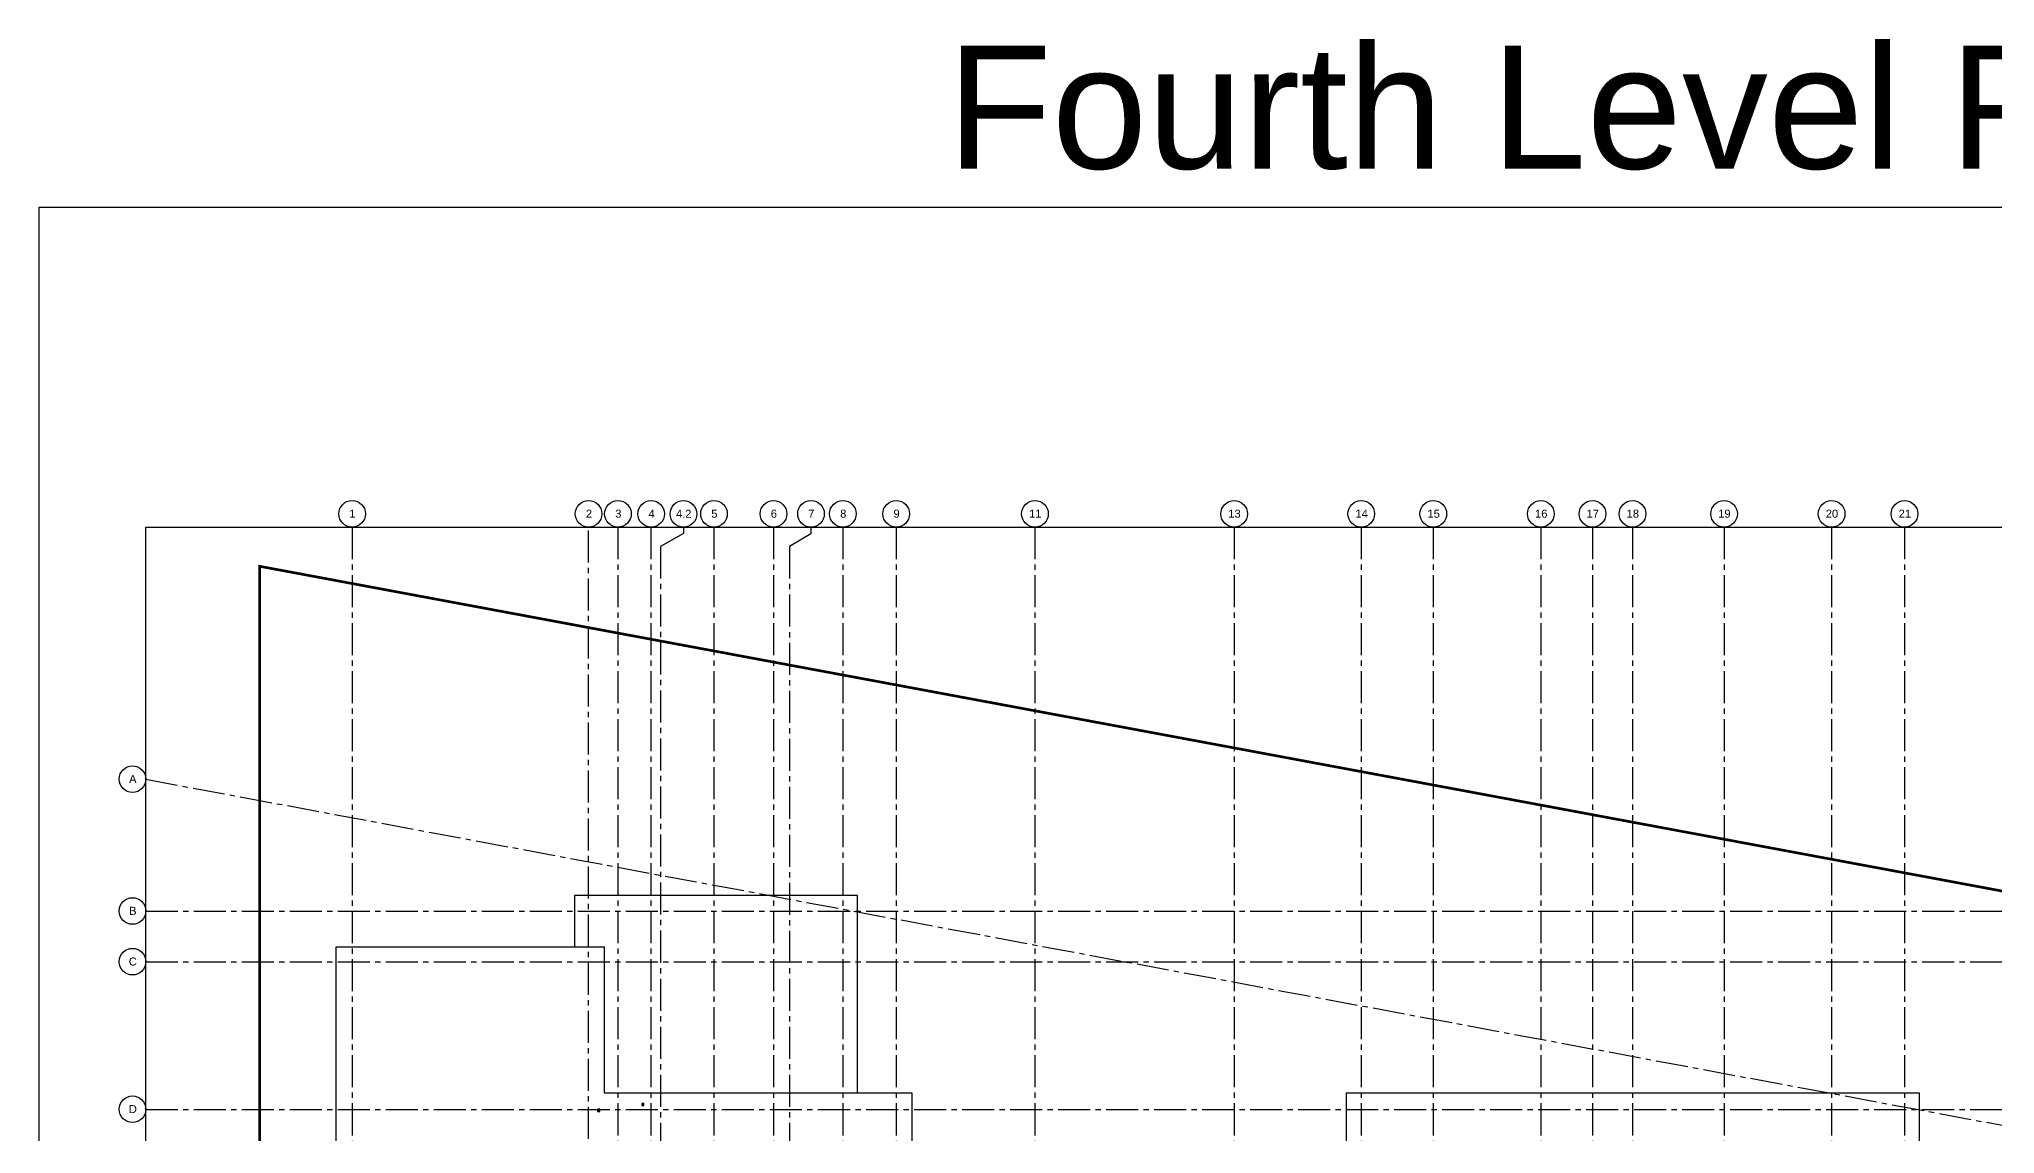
# Model space of a CAD drawing. Header units: inches. Extents: x 24000 to 28048, y 0 to 3165.
# Drawn here: x 24000 to 26200, y 1934 to 3165 of the extents above; entities that cross this region are included whole.
import ezdxf
from ezdxf.enums import TextEntityAlignment as Align

# ---------------------------------------------------------------- set-up
doc = ezdxf.new("R2010")
doc.units = ezdxf.units.IN
doc.header["$LTSCALE"] = 48
doc.header["$MEASUREMENT"] = 0
for name, pattern in [('CENTER2', [1.125, 0.75, -0.125, 0.125, -0.125]), ('HIDDEN', [0.375, 0.25, -0.125]), ('HIDDEN2', [0.1875, 0.125, -0.0625]), ('PHANTOM2', [1.25, 0.625, -0.125, 0.125, -0.125, 0.125, -0.125])]:
    doc.linetypes.add(name, pattern=pattern)
for name, color, linetype in [('_0_Objects', 8, 'Continuous'), ('A-Flor-Soffit', 8, 'HIDDEN2'), ('A-Flor-Wall Mtd Fixture', 8, 'Continuous'), ('A-Grid(3-32)', 8, 'CENTER2'), ('A-Roof-Below', 8, 'Continuous'), ('A-Site-Property', 8, 'PHANTOM2'), ('S-Grid-Iden', 8, 'Continuous')]:
    doc.layers.add(name, color=color, linetype=linetype)
doc.layers.add('A-ANNO-NPLT', color=8, linetype='Continuous', plot=False)
doc.styles.add('Arial_1', font='arial.ttf', dxfattribs={"height": 0.092206})
doc.styles.get("Standard").update_dxf_attribs({"font": 'arial.ttf'})

# ---------------------------------------------------------------- blocks, each defined once
blk = doc.blocks.new('4TH FLOOR CORE & SHELL')
at = {"layer": 'A-Roof-Below'}
for points in [[(2905.1, -14062.1), (2905.1, -13840.1), (2586.8, -13840.1), (2586.8, -13898.1)], [(2318.7, -14121), (2318.7, -13898.1), (2620.1, -13898.1), (2620.1, -14062.1), (2966.2, -14062.1), (2966.2, -14351)], [(3454.9, -14352.1), (3454.9, -14062.1), (4099.1, -14062.1), (4099.1, -14352.1)]]:
    blk.add_lwpolyline(points, dxfattribs=at)
blk = doc.blocks.new('Column Bubble')
blk.add_circle((-0.004, -0.002), 0.156)
blk.add_attdef('XX', text='', height=0.0938).set_placement((0, 0), align=Align.MIDDLE_CENTER)
blk = doc.blocks.new('4TH FLOOR - STRUCTURAL GRID')
at = {"layer": 'A-Grid(3-32)'}
for p, q in [((2336.5, -13426), (2336.5, -15409.8)), ((2602.5, -15409.8), (2602.5, -13426)), ((2635.5, -13426), (2635.5, -15409.8)), ((2672.5, -13426), (2672.5, -15409.8)), ((2743.5, -13426), (2743.5, -15409.8)), ((2810.5, -13426), (2810.5, -15409.8)), ((2888.5, -13426), (2888.5, -15409.8)), ((2948.5, -13426), (2948.5, -15409.8)), ((3104.5, -13426), (3104.5, -15409.8)), ((3328.5, -13426), (3328.5, -15409.8)), ((3471.5, -13426), (3471.5, -15409.8)), ((3552.5, -13426), (3552.5, -15409.8)), ((3673.5, -13426), (3673.5, -15409.8)), ((3731.5, -13426), (3731.5, -15409.8)), ((3776.5, -13426), (3776.5, -15409.8)), ((3879.5, -13426), (3879.5, -15409.8)), ((4000.5, -13426), (4000.5, -15409.8)), ((4082.5, -13426), (4082.5, -15409.8)), ((2683.5, -13447.8), (2683.5, -15388)), ((2828.5, -13447.9), (2828.5, -15387.9)), ((2104.5, -13709.5), (5912.5, -14419.2)), ((2104.5, -13857.8), (5912.5, -13857.8)), ((2104.5, -13914.8), (5912.5, -13914.8)), ((2104.5, -14080.8), (5912.5, -14080.8))]:
    blk.add_line(p, q, dxfattribs=at)
for points in [[(2709.1, -13426.1), (2709.1, -13433.2), (2683.5, -13447.8)], [(2852.6, -13426), (2852.6, -13433.5), (2828.5, -13447.9)]]:
    blk.add_lwpolyline(points, dxfattribs=at)
at = {"layer": 'S-Grid-Iden', "xscale": 96, "yscale": 96, "zscale": 96}
for p, values in [((2336.9, -13410.8), {'XX': '1'}), ((2602.9, -13410.8), {'XX': '2'}), ((2635.9, -13410.8), {'XX': '3'}), ((2673.3, -13410.9), {'XX': '4'}), ((2709.5, -13410.9), {'XX': '4.2'}), ((2743.9, -13410.8), {'XX': '5'}), ((2810.9, -13410.8), {'XX': '6'}), ((2853, -13410.8), {'XX': '7'}), ((2888.9, -13410.8), {'XX': '8'}), ((2948.9, -13410.8), {'XX': '9'}), ((3104.9, -13410.8), {'XX': '11'}), ((3328.9, -13410.8), {'XX': '13'}), ((3471.9, -13410.8), {'XX': '14'}), ((3552.9, -13410.8), {'XX': '15'}), ((3673.9, -13410.8), {'XX': '16'}), ((3731.9, -13410.8), {'XX': '17'}), ((3776.9, -13410.8), {'XX': '18'}), ((3879.9, -13410.8), {'XX': '19'}), ((4000.9, -13410.8), {'XX': '20'}), ((4082.9, -13410.8), {'XX': '21'}), ((2089.9, -13709.2), {'XX': 'A'}), ((2089.9, -13857.5), {'XX': 'B'}), ((2089.9, -13914.5), {'XX': 'C'}), ((2089.9, -14080.5), {'XX': 'D'})]:
    blk.add_blockref('Column Bubble', p, dxfattribs=at).add_auto_attribs(values)
blk = doc.blocks.new('door sign light')
at = {"layer": 'A-Flor-Wall Mtd Fixture'}
blk.add_lwpolyline([(-1.25, -2.5), (1.25, -2.5), (1.25, 0), (-1.25, 0)], close=True, dxfattribs=at)
blk.add_circle((0, -1.25), 0.75, dxfattribs=at)
blk = doc.blocks.new('guest corridor ceiling layout')
at = {"layer": 'A-Flor-Soffit'}
blk.add_blockref('door sign light', (-3021, -218.4), dxfattribs=at)
at = {"layer": 'A-Flor-Soffit', "rotation": 90}
blk.add_blockref('door sign light', (-3072, -226.1), dxfattribs=at)

msp = doc.modelspace()

# ---------------------------------------------------------------- linework, layer by layer
at = {"layer": 'A-ANNO-NPLT'}
for points in [[(24000, 0), (24000, 2976), (28048, 2976), (28048, 0)], [(24120, 360), (24120, 2616), (27928, 2616), (27928, 360)]]:
    msp.add_lwpolyline(points, close=True, dxfattribs=at)
at = {"layer": 'A-Site-Property', "const_width": 3}
msp.add_lwpolyline([(24860, 809.3, 0.000391), (24716, 809.1, 0.00127), (24248, 807.2), (24248, 1672.1), (24248, 2572), (27651.8, 1937.6, 0.002707), (27800, 1910.8), (27800, 809.3), (24860, 809.3)], format="xyb", dxfattribs=at)

# ---------------------------------------------------------------- block references
at = {"layer": '_0_Objects', "linetype": 'HIDDEN'}
msp.add_blockref('4TH FLOOR - STRUCTURAL GRID', (22015.5, 16042), dxfattribs=at)
at = {"layer": '_0_Objects'}
msp.add_blockref('4TH FLOOR CORE & SHELL', (22015.5, 16042), dxfattribs=at)
at = {"layer": 'A-Flor-Soffit'}
msp.add_blockref('guest corridor ceiling layout', (27700, 2186.3), dxfattribs=at)

# ---------------------------------------------------------------- texts
at = {"layer": 'A-ANNO-NPLT', "insert": (26024.9, 3087.4), "char_height": 138.301, "width": 3995.905, "attachment_point": 5, "style": 'Arial_1'}
msp.add_mtext('Fourth Level Floor Plan', dxfattribs=at)

doc.saveas('drawing.dxf')
